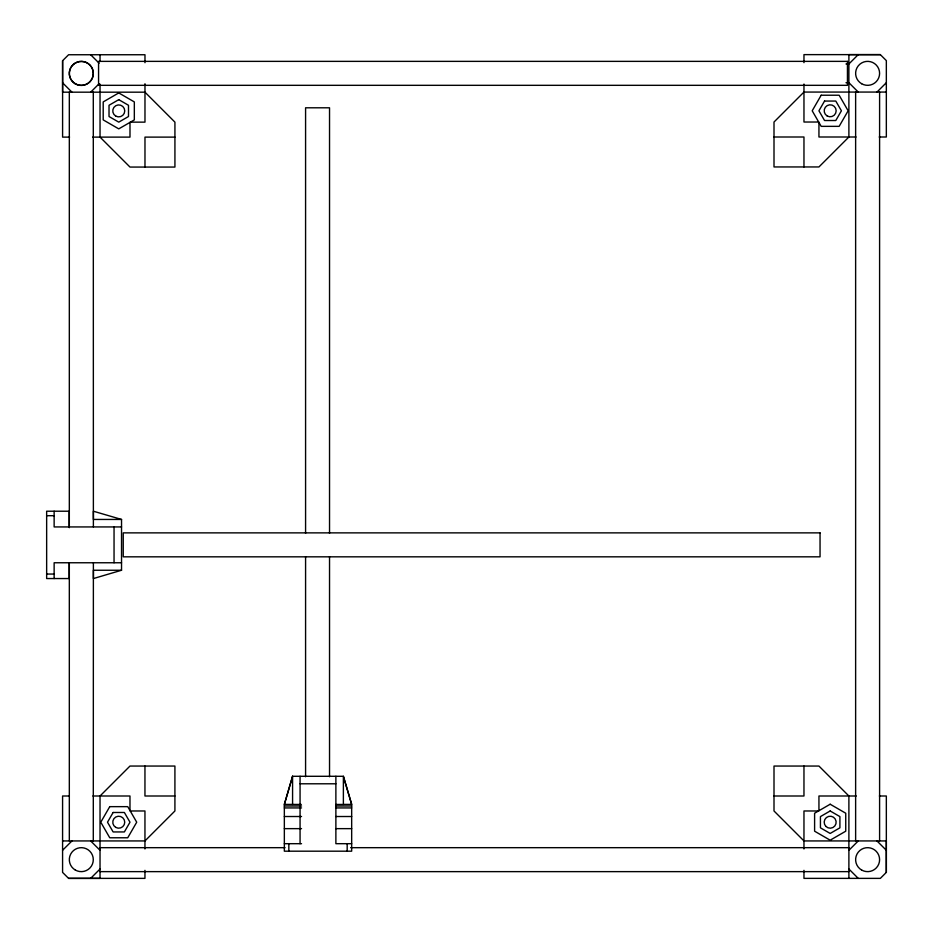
<?xml version="1.0" encoding="UTF-8"?>
<svg xmlns="http://www.w3.org/2000/svg" width="933" height="933" viewBox="0 0 933 933"><rect width="100%" height="100%" fill="white"/><g stroke="black" fill="none" stroke-linecap="round" stroke-linejoin="round"><path stroke-width="1.4" d="M144.977 62.698L144.977 54.744L68.587 54.744L62.593 60.727L62.593 92.18L144.977 92.18L174.926 122.141L174.926 167.065L129.99 167.065L100.041 137.116L100.041 84.157M292.577 804.456L292.577 776.291L343.379 776.291L351.671 804.409L351.671 851.188L284.343 851.188L284.343 804.409L292.577 776.291L284.343 804.409L301.277 804.456M803.966 870.349L803.966 878.373L880.344 878.373L886.338 872.39L886.338 840.936L803.966 840.936L774.005 810.975L774.005 766.051L818.941 766.051L848.89 796.001L848.89 878.373M90.676 92.18L99.108 83.76M62.581 850.29L71.946 840.936M858.255 54.627L848.89 63.98L845.998 63.98M90.664 878.373L100.029 869.02M876.973 92.064L886.338 82.71M848.89 850.29L858.255 840.936M121.535 570.25L93.428 578.553L93.428 570.25L121.535 570.25L121.535 519.448L93.382 511.214L93.428 519.448L121.535 519.448M879.189 136.999L886.338 136.999L886.338 60.61L880.344 54.627L803.966 54.627L803.966 62.651M845.998 82.71L848.89 82.71L858.255 92.064M886.338 92.064L803.966 92.064L774.005 122.025L774.005 166.949L818.941 166.949L848.89 136.999L848.89 54.627L880.344 54.627M130.433 122.141L144.977 122.141L144.977 83.737M818.684 122.025L803.966 122.025L803.966 84.04M774.005 136.999L803.966 136.999L803.966 166.949M856.039 136.999L818.941 136.999L818.941 122.456M69.555 137.116L62.593 137.116L62.593 60.727M92.647 137.116L129.99 137.116L129.99 122.386M174.926 137.116L144.977 137.116L144.977 167.065M46.65 515.704L54.137 515.704M121.535 526.935L54.137 526.935L54.137 511.214M121.535 562.762L54.137 562.762L54.137 578.553M46.65 574.052L54.137 574.052M300.064 783.79L335.88 783.79M69.264 796.001L62.581 796.001L62.581 872.39L68.575 878.373L100.029 878.373L100.029 796.001L129.979 766.051L174.914 766.051L174.914 810.975L144.953 840.936L62.581 840.936M92.88 796.001L129.979 796.001L129.979 810.544M174.914 796.001L144.953 796.001L144.953 766.051M774.005 796.001L803.966 796.001L803.966 766.051M856.284 796.001L818.941 796.001L818.941 810.719M879.376 796.001L886.338 796.001L886.338 872.39M343.379 804.409L351.671 804.409L343.379 776.291L343.379 804.456L335.88 804.456M284.343 806.007L301.534 806.007M335.915 806.007L351.671 806.007M284.343 807.931L301.534 807.931M335.915 807.931L351.671 807.931M130.235 810.975L144.953 810.975L144.953 848.96M818.498 810.975L803.966 810.975L803.966 848.96M284.343 816.515L301.534 816.515M335.915 816.515L351.671 816.515M284.343 828.644L301.534 828.644M335.915 828.644L351.671 828.644M284.343 843.689L301.534 843.689M351.671 843.689L335.88 843.689L335.88 776.291M100.029 847.677L285.055 847.677M350.621 847.677L848.89 847.677M100.029 871.632L848.89 871.632M68.575 878.373L144.953 878.373L144.953 870.349M90.676 54.744L99.108 63.164M876.973 840.936L886.338 850.29M848.89 869.02L858.255 878.373M62.593 82.815L71.958 92.18M90.664 840.936L100.029 850.29M879.597 92.064L879.597 840.936M855.631 92.064L855.631 840.936M347.181 843.689L347.181 851.188M329.536 533.361L329.536 107.796L305.581 107.796L305.581 533.361M329.536 556.686L329.536 776.757M305.581 556.686L305.581 776.757M300.064 776.291L300.064 843.689M288.833 843.689L288.833 851.188M114.048 526.935L114.048 562.762M100.041 54.744L100.041 61.426M93.288 92.064L93.382 526.935M93.382 562.762L93.288 840.936M69.322 92.064L69.322 527.693M69.322 562.657L69.322 840.936M69.194 526.97L69.194 511.214L46.65 511.214L46.65 578.553L69.194 578.553L69.194 562.786M109.756 806.648L100.776 822.206L109.756 837.776L127.739 837.776L136.719 822.206L127.739 806.648L109.756 806.648M113.126 812.48L107.505 822.206L113.126 831.944L124.369 831.944L129.99 822.206L124.369 812.48L113.126 812.48M821.18 95.224L812.2 110.794L821.18 126.352L839.152 126.352L848.144 110.794L839.152 95.224L821.18 95.224M824.55 101.056L818.929 110.794L824.55 120.52L835.793 120.52L841.414 110.794L835.793 101.056L824.55 101.056M118.759 92.927L103.201 101.919L103.201 119.891L118.759 128.871L134.329 119.891L134.329 101.919L118.759 92.927M118.759 99.656L109.021 105.277L109.021 116.52L118.759 122.141L128.497 116.52L128.497 105.277L118.759 99.656M830.172 804.234L814.602 813.226L814.602 831.198L830.172 840.19L845.741 831.198L845.741 813.226L830.172 804.234M830.172 810.975L820.434 816.597L820.434 827.828L830.172 833.449L839.91 827.828L839.91 816.597L830.172 810.975M847.444 61.368L98.571 61.368L98.571 85.323L847.444 85.323L847.444 61.368M820.049 532.871L123.238 532.871L123.238 556.826L820.049 556.826L820.049 532.871M861.625 83.725A11.977 11.977 0 0 0 879.597 73.345A11.977 11.977 0 0 0 861.625 62.966A11.977 11.977 0 0 0 861.625 83.725M75.316 83.725A11.977 11.977 0 0 0 93.288 73.345A11.977 11.977 0 0 0 75.316 62.966A11.977 11.977 0 0 0 75.316 83.725M75.316 870.034A11.977 11.977 0 0 0 93.288 859.655A11.977 11.977 0 0 0 75.316 849.275A11.977 11.977 0 0 0 75.316 870.034M861.625 870.034A11.977 11.977 0 0 0 879.597 859.655A11.977 11.977 0 0 0 861.625 849.275A11.977 11.977 0 0 0 861.625 870.034M825.938 826.451A5.995 5.995 0 0 0 835.956 823.757A5.995 5.995 0 0 0 828.621 816.422A5.995 5.995 0 0 0 825.938 826.451M827.174 115.972A5.995 5.995 0 0 0 836.166 110.794A5.995 5.995 0 0 0 827.174 105.604A5.995 5.995 0 0 0 827.174 115.972M115.75 827.396A5.995 5.995 0 0 0 124.742 822.206A5.995 5.995 0 0 0 115.75 817.028A5.995 5.995 0 0 0 115.75 827.396M75.328 83.842A11.977 11.977 0 0 0 93.3 73.462A11.977 11.977 0 0 0 75.328 63.082A11.977 11.977 0 0 0 75.328 83.842M115.762 116.089A5.995 5.995 0 0 0 124.754 110.899A5.995 5.995 0 0 0 115.762 105.709A5.995 5.995 0 0 0 115.762 116.089"/></g></svg>
